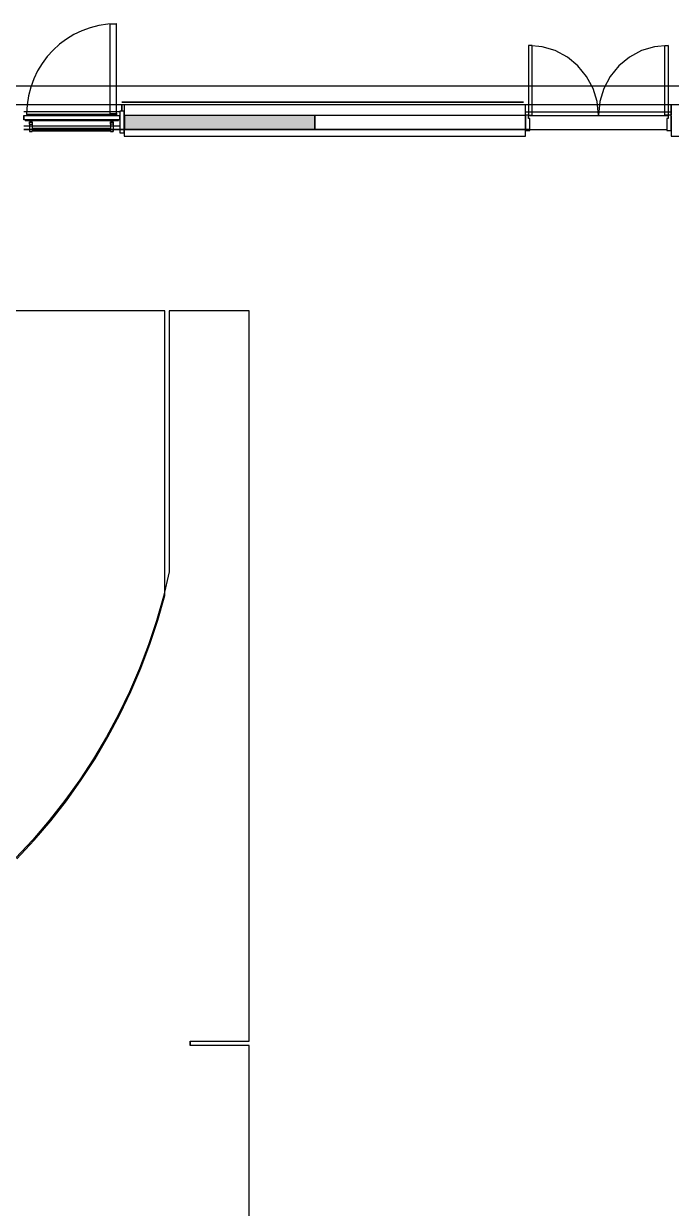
# Model space of a CAD drawing. Header units: metres. Extents: x 2.3 to 42.8, y 0.9 to 31.9.
# Drawn here: x 8.37 to 11.29, y 21.57 to 26.92 of the extents above; entities that cross this region are included whole.
import ezdxf

# ---------------------------------------------------------------- set-up
doc = ezdxf.new("R2010")
doc.units = ezdxf.units.M
for name, color, linetype in [('ARREDI', 9, 'Continuous'), ('PARETI_STRUTTURE', 7, 'Continuous'), ('PILASTRI_SETTI', 8, 'Continuous'), ('PORTE_SCALE', 2, 'Continuous')]:
    doc.layers.add(name, color=color, linetype=linetype)

msp = doc.modelspace()

# ---------------------------------------------------------------- linework, layer by layer
at = {"layer": 'ARREDI'}
for points in [[(8.8085, 26.5656), (9.2613, 26.5656)], [(9.2613, 26.5652), (8.8085, 26.5652)], [(9.2613, 26.5656), (9.7141, 26.5656)], [(9.7141, 26.5652), (9.2613, 26.5652)], [(9.7141, 26.5656), (10.1669, 26.5656)], [(10.1669, 26.5652), (9.7141, 26.5652)], [(10.1669, 26.5656), (10.6197, 26.5656)], [(10.6197, 26.5652), (10.1669, 26.5652)], [(8.3656, 26.5018), (8.3656, 26.4923)], [(8.3715, 26.4864), (8.3715, 26.4827), (8.3878, 26.4827), (8.3878, 26.484), (8.3807, 26.484), (8.3807, 26.4864)], [(8.3788, 26.5103), (8.3788, 26.5068), (8.3862, 26.5068)], [(8.4187, 26.5061), (8.4187, 26.5086), (8.3919, 26.5086), (8.3919, 26.5103), (8.3788, 26.5103)], [(8.3818, 26.5069), (8.3789, 26.5069)], [(8.3862, 26.4864), (8.3862, 26.4852), (8.391, 26.4852), (8.391, 26.4827), (8.4117, 26.4827), (8.4117, 26.4864)], [(8.4038, 26.4788), (8.3919, 26.4788), (8.3919, 26.4827)], [(8.3919, 26.4827), (8.4038, 26.4827)], [(8.3919, 26.4662), (8.3919, 26.4752)], [(8.3919, 26.4752), (8.4038, 26.4752)], [(8.4038, 26.4827), (8.4038, 26.4788)], [(8.4038, 26.4752), (8.4038, 26.4662)], [(8.4117, 26.4827), (8.4186, 26.4827), (8.4186, 26.4864)], [(8.4117, 26.4864), (8.4117, 26.4827)], [(8.7855, 26.5103), (8.7723, 26.5103), (8.7723, 26.5086), (8.7456, 26.5086), (8.7456, 26.5061)], [(8.7457, 26.4864), (8.7457, 26.4827), (8.7525, 26.4827)], [(8.7525, 26.4827), (8.7525, 26.4864)], [(8.7525, 26.4864), (8.7525, 26.4827), (8.7733, 26.4827), (8.7733, 26.4852), (8.778, 26.4852), (8.778, 26.4864)], [(8.7576, 26.4788), (8.7576, 26.4827)], [(8.7576, 26.4827), (8.7694, 26.4827), (8.7694, 26.4788)], [(8.7694, 26.4788), (8.7576, 26.4788)], [(8.7694, 26.4661), (8.7576, 26.4661), (8.7576, 26.4752)], [(8.7576, 26.4752), (8.7694, 26.4752), (8.7694, 26.4661)], [(8.7835, 26.4864), (8.7835, 26.484), (8.7764, 26.484), (8.7764, 26.4827), (8.7928, 26.4827), (8.7928, 26.4864)], [(8.778, 26.5069), (8.7855, 26.5069), (8.7855, 26.5103)], [(8.7854, 26.5069), (8.7824, 26.5069)], [(8.7987, 26.4923), (8.7987, 26.5018)], [(8.3919, 26.4662), (8.3919, 26.4359), (8.3919, 26.4348), (8.3919, 26.4341), (8.3919, 26.4338), (8.4038, 26.4338)], [(8.3919, 26.4458), (8.3919, 26.4444), (8.3919, 26.4427), (8.3919, 26.4408), (8.3919, 26.439), (8.3919, 26.4373), (8.3919, 26.4359), (8.3919, 26.4348)], [(8.392, 26.4662), (8.4038, 26.4662), (8.4038, 26.4359), (8.4038, 26.4348), (8.4038, 26.4341), (8.4038, 26.4338)], [(8.7576, 26.4476), (8.4038, 26.4476)], [(8.4038, 26.4358), (8.7576, 26.4358)], [(8.7576, 26.4661), (8.7576, 26.4359), (8.7576, 26.4347), (8.7576, 26.434), (8.7576, 26.4338), (8.7694, 26.4338)], [(8.7694, 26.4661), (8.7694, 26.4359), (8.7694, 26.4347), (8.7694, 26.434), (8.7694, 26.4338)], [(8.7694, 26.4347), (8.7694, 26.4359), (8.7694, 26.4373), (8.7694, 26.439), (8.7694, 26.4408), (8.7694, 26.4426), (8.7694, 26.4443), (8.7694, 26.4458)]]:
    msp.add_lwpolyline(points, dxfattribs=at)
for points in [[(8.8085, 26.5652), (9.2613, 26.5652), (9.2613, 26.5656), (8.8085, 26.5656)], [(9.2613, 26.5652), (9.7141, 26.5652), (9.7141, 26.5656), (9.2613, 26.5656)], [(9.7141, 26.5652), (10.1669, 26.5652), (10.1669, 26.5656), (9.7141, 26.5656)], [(10.1669, 26.5652), (10.6197, 26.5652), (10.6197, 26.5656), (10.1669, 26.5656)], [(8.3848, 26.4852), (8.3848, 26.484), (8.3874, 26.484), (8.3874, 26.4852)], [(8.7795, 26.4852), (8.7769, 26.4852), (8.7769, 26.484), (8.7795, 26.484)], [(9.6796, 26.4428), (9.6796, 26.5058), (8.8203, 26.5058), (8.8203, 26.4428)], [(9.6796, 26.5058), (9.6796, 26.4428), (10.6305, 26.4428), (10.6305, 26.5058)]]:
    msp.add_lwpolyline(points, close=True, dxfattribs=at)
at = {"layer": 'PARETI_STRUTTURE'}
for points in [[(8.7556, 26.92), (8.7832, 26.92)], [(8.7556, 26.5133), (8.7556, 26.92)], [(8.7832, 26.92), (8.7832, 26.5133)], [(10.6433, 26.5073), (10.6591, 26.5073), (10.6591, 26.8223), (10.6433, 26.8223)], [(10.6433, 26.8223), (10.6433, 26.5073)], [(11.2733, 26.8223), (11.2119, 26.8162), (11.1528, 26.7983), (11.0983, 26.7692), (11.0506, 26.73), (11.0114, 26.6823), (10.9823, 26.6278), (10.9644, 26.5687), (10.9583, 26.5073), (10.9523, 26.5687), (10.9344, 26.6278), (10.9052, 26.6823), (10.8661, 26.73), (10.8183, 26.7692), (10.7639, 26.7983), (10.7048, 26.8162), (10.6433, 26.8223)], [(11.2576, 26.5073), (11.2576, 26.8223), (11.2733, 26.8223)], [(11.2733, 26.8223), (11.2733, 26.5073)], [(2.4099, 26.1672), (2.3305, 26.1672), (2.3305, 26.6397), (13.159, 26.6397)], [(2.4825, 26.5545), (4.2805, 26.5545), (4.7333, 26.5545), (8.3557, 26.5545), (8.8085, 26.5545), (10.6197, 26.5545), (11.2871, 26.5545), (11.9033, 26.5545), (12.4939, 26.5545), (14.2244, 26.5545)], [(10.6296, 26.5041), (10.6296, 26.5537), (8.8184, 26.5537), (8.8184, 26.5041)], [(11.2871, 26.5073), (11.2871, 26.5545)], [(11.2871, 26.5545), (11.2871, 26.5073)], [(8.7987, 26.5216), (8.3656, 26.5216)], [(8.3656, 26.5061), (8.7987, 26.5061)], [(8.3656, 26.4864), (8.3656, 26.5061)], [(8.3656, 26.5018), (8.3656, 26.4907)], [(8.7987, 26.4864), (8.3656, 26.4864)], [(8.3715, 26.4864), (8.3715, 26.4827), (8.7928, 26.4827), (8.7928, 26.4864)], [(8.7855, 26.5061), (8.7855, 26.5103), (8.3788, 26.5103), (8.3788, 26.5061)], [(8.3853, 26.5061), (8.779, 26.5061)], [(8.779, 26.4864), (8.3853, 26.4864)], [(8.4137, 26.5086), (8.7505, 26.5086)], [(8.4187, 26.4827), (8.7456, 26.4827)], [(8.7832, 26.5133), (8.7556, 26.5133)], [(8.7869, 26.5126), (8.7854, 26.5126)], [(8.7987, 26.5061), (8.7987, 26.4864)], [(8.7987, 26.4908), (8.7987, 26.5018)], [(8.8184, 26.5041), (8.8184, 26.4411)], [(10.6296, 26.5216), (11.2871, 26.5216)], [(10.6296, 26.438), (10.6492, 26.438), (10.6492, 26.4915), (10.6433, 26.4915), (10.6433, 26.5073), (10.6296, 26.5073)], [(10.6296, 26.4411), (10.6296, 26.5041)], [(11.2733, 26.5041), (10.6433, 26.5041)], [(11.2733, 26.5073), (11.2576, 26.5073)], [(11.2871, 26.5073), (11.2733, 26.5073), (11.2733, 26.4915), (11.2674, 26.4915), (11.2674, 26.438), (11.2871, 26.438)], [(11.2871, 26.5041), (11.2871, 26.4411)], [(11.2871, 26.4411), (11.2871, 26.5041)], [(8.5821, 26.4569), (8.3656, 26.4569)], [(10.6492, 26.4428), (8.3656, 26.4428)], [(11.2674, 26.4411), (8.3656, 26.4411)], [(8.7987, 26.4569), (8.5821, 26.4569)], [(8.8184, 26.4116), (10.6296, 26.4116), (10.6296, 26.4411)], [(8.8184, 26.4411), (8.8184, 26.4116)], [(10.6296, 26.4428), (10.6296, 26.4411)], [(11.2871, 26.4411), (11.2871, 26.4116)], [(11.2871, 26.4116), (11.7812, 26.4116)], [(7.1577, 20.1218), (9.3823, 20.1218), (9.3823, 22.3069), (9.1168, 22.3069), (9.1168, 22.3266), (9.3823, 22.3266), (9.3823, 25.6241), (9.0223, 25.6241), (9.0223, 24.4462), (8.9958, 24.3349), (8.9646, 24.2248), (8.9286, 24.1162), (8.888, 24.0093), (8.8428, 23.9041), (8.7932, 23.8011), (8.7391, 23.7003), (8.6807, 23.6019), (8.6182, 23.5061), (8.5515, 23.4131), (8.4809, 23.323), (8.4065, 23.2361), (8.3284, 23.1525)], [(8.3344, 23.1508), (8.4126, 23.2348), (8.4872, 23.3221), (8.5579, 23.4126), (8.6247, 23.506), (8.6873, 23.6022), (8.7457, 23.701), (8.7998, 23.8023), (8.8495, 23.9058), (8.8947, 24.0113), (8.9353, 24.1187), (8.9712, 24.2278), (9.0023, 24.3383), (9.0023, 25.6241), (7.9945, 25.6241)], [(9.1168, 22.3266), (9.1168, 22.3069)]]:
    msp.add_lwpolyline(points, dxfattribs=at)
for points in [[(8.7987, 26.4274), (8.8184, 26.4274), (8.8184, 26.5258), (8.7987, 26.5258)], [(8.8085, 26.5545), (8.8085, 26.5258)], [(9.6796, 26.4428), (9.6796, 26.5058), (8.8203, 26.5058), (8.8203, 26.4428)], [(9.6796, 26.5058), (9.6796, 26.4428), (10.6305, 26.4428), (10.6305, 26.5058)]]:
    msp.add_lwpolyline(points, close=True, dxfattribs=at)
at = {"layer": 'PILASTRI_SETTI'}
msp.add_solid([(9.6796, 26.4428), (9.6796, 26.5058), (8.8203, 26.4428), (8.8203, 26.5058)], dxfattribs=at)
at = {"layer": 'PORTE_SCALE'}
msp.add_arc((8.7862, 26.5126), 0.4074, 90.0011, 179.9989, dxfattribs=at)

doc.saveas('drawing.dxf')
